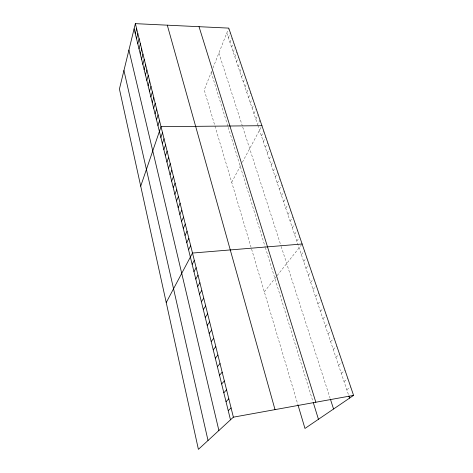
<?xml version="1.0" encoding="UTF-8"?>
<svg xmlns="http://www.w3.org/2000/svg" width="473" height="473" viewBox="0 0 473 473"><rect width="100%" height="100%" fill="white"/><g stroke="black" fill="none" stroke-linecap="round" stroke-linejoin="round"><path stroke-width="0.35" stroke-dasharray="2.37 1.77" d="M211.709 71.127L204.235 89.976L251.417 248.508M212.956 67.982L228.761 28.114M228.4 37.704L230.363 32.826M229.99 42.446L231.729 38.183M231.599 47.223L233.355 42.978M233.224 52.048L235.252 47.211M234.862 56.92L236.914 52.101M236.512 61.833L238.587 57.032M238.179 66.794L240.018 62.613M239.864 71.807L241.727 67.639M241.567 76.863L243.447 72.712M243.282 81.965L245.185 77.832M245.02 87.121L247.213 82.42M246.77 92.33L248.993 87.641M248.538 97.58L250.785 92.921M250.318 102.889L252.594 98.248M252.121 108.246L254.427 103.628M253.942 113.656L256.271 109.068M255.781 119.125L258.14 114.555M260.02 120.101L257.637 124.641L226.821 33.015M231.705 182.271L240.852 165.148M242.383 162.28L261.924 125.7M261.403 135.852L263.845 131.358M263.319 141.539L265.791 137.075M265.252 147.28L267.753 142.846M267.204 153.086L269.734 148.682M269.172 158.952L271.739 154.576M271.165 164.876L273.761 160.53M273.181 170.859L275.806 166.549M275.215 176.908L277.876 172.627M277.273 183.021L279.963 178.77M279.348 189.2L282.074 184.984M281.447 195.444L284.208 191.263M283.569 201.752L286.36 197.608M285.716 208.126L288.542 204.017M287.88 214.571L290.747 210.503M290.073 221.086L292.97 217.054M292.284 227.673L295.223 223.682M294.525 234.33L297.499 230.381M296.79 241.059L299.805 237.156M264.312 291.835L302.129 244.003M301.342 254.598L304.435 250.785M303.631 261.403L306.764 257.637M305.948 268.292L309.117 264.567M308.29 275.251L311.5 271.573M310.655 282.286L313.906 278.656M313.049 289.399L316.342 285.822M315.467 296.595L318.808 293.071M317.915 303.873L321.297 300.402M320.392 311.234L323.816 307.817M322.893 318.678L326.364 315.32M325.424 326.21L328.942 322.905M327.99 333.826L331.555 330.58M330.58 341.53L334.192 338.349M333.199 349.328L336.865 346.206M335.854 357.216L339.567 354.165M338.538 365.197L342.304 362.212M341.258 373.274L345.071 370.353M344.007 381.451L347.874 378.601M346.786 389.722L350.706 386.944M257.874 125.339L348.666 395.304M218.875 53.059L242.306 125.771M242.726 127.083L280.986 245.812M281.193 246.463L330.107 398.272M211.212 72.381L227.998 126.681M228.193 127.308L265.146 246.865M265.359 247.55L313.02 401.731M251.612 249.159L297.736 404.143"/><path stroke-width="0.71" d="M135.361 23.65L119.421 89.013L198.4 449.35L233.378 417.168L353.579 395.393L228.761 28.114L135.361 23.65L233.378 417.168M135.308 33.778L136.596 28.593M136.537 38.756L137.838 33.589M137.773 43.782L139.092 38.632M139.027 48.861L140.363 43.729M140.292 53.987L141.646 48.873M141.569 59.16L142.941 54.064M142.858 64.387L144.247 59.314M144.159 69.667L145.566 64.618M145.471 75.006L146.902 69.969M146.801 80.392L148.244 75.378M148.144 85.832L149.61 80.848M149.498 91.33L150.982 86.37M150.869 96.888L152.371 91.945M152.253 102.499L153.778 97.586M153.648 108.169L155.197 103.28M155.061 113.898L156.628 109.038M156.492 119.693L158.077 114.856M157.935 125.54L159.543 120.733M140.712 186.161L161.021 126.675L261.924 125.7M160.867 137.43L162.523 132.682M162.357 143.473L164.03 138.755M163.859 149.58L165.562 144.892M165.384 155.753L167.105 151.1M166.922 161.991L168.672 157.373M168.477 168.299L170.25 163.711M170.049 174.673L171.847 170.126M171.64 181.124L173.461 176.612M173.248 187.645L175.093 183.169M174.874 194.237L176.748 189.803M176.518 200.907L178.416 196.508M178.179 207.647L180.107 203.295M179.858 214.464L181.815 210.154M181.561 221.364L183.548 217.101M183.282 228.341L185.298 224.119M185.02 235.4L187.066 231.226M186.782 242.543L188.857 238.416M188.561 249.768L190.666 245.688M166.224 302.56L192.499 253.049L302.129 244.003M192.15 264.312L194.314 260.339M193.954 271.638L196.153 267.718M195.781 279.046L198.016 275.185M197.631 286.543L199.896 282.736M199.5 294.135L201.8 290.381M201.392 301.809L203.727 298.114M203.307 309.579L205.678 305.948M205.247 317.442L207.653 313.877M207.209 325.406L209.651 321.9M209.196 333.459L211.673 330.024M211.212 341.618L213.719 338.248M213.246 349.878L215.794 346.579M215.31 358.238L217.899 355.01M217.397 366.705L220.022 363.554M219.507 375.278L222.18 372.204M221.648 383.958L224.362 380.966M223.818 392.756L226.573 389.841M226.011 401.66L228.814 398.828M228.24 410.682L231.078 407.939M353.579 395.393L304.973 428.449L297.937 404.805M348.897 396.002L349.6 398.095M330.538 399.602L333.566 409.003M199.032 26.695L315.84 402.227M313.232 402.422L318.447 419.285M167.294 25.175L275.02 409.624M134.096 28.853L230.493 419.823M128.916 50.091L218.893 430.495M123.938 70.495L208.025 440.493"/></g></svg>
